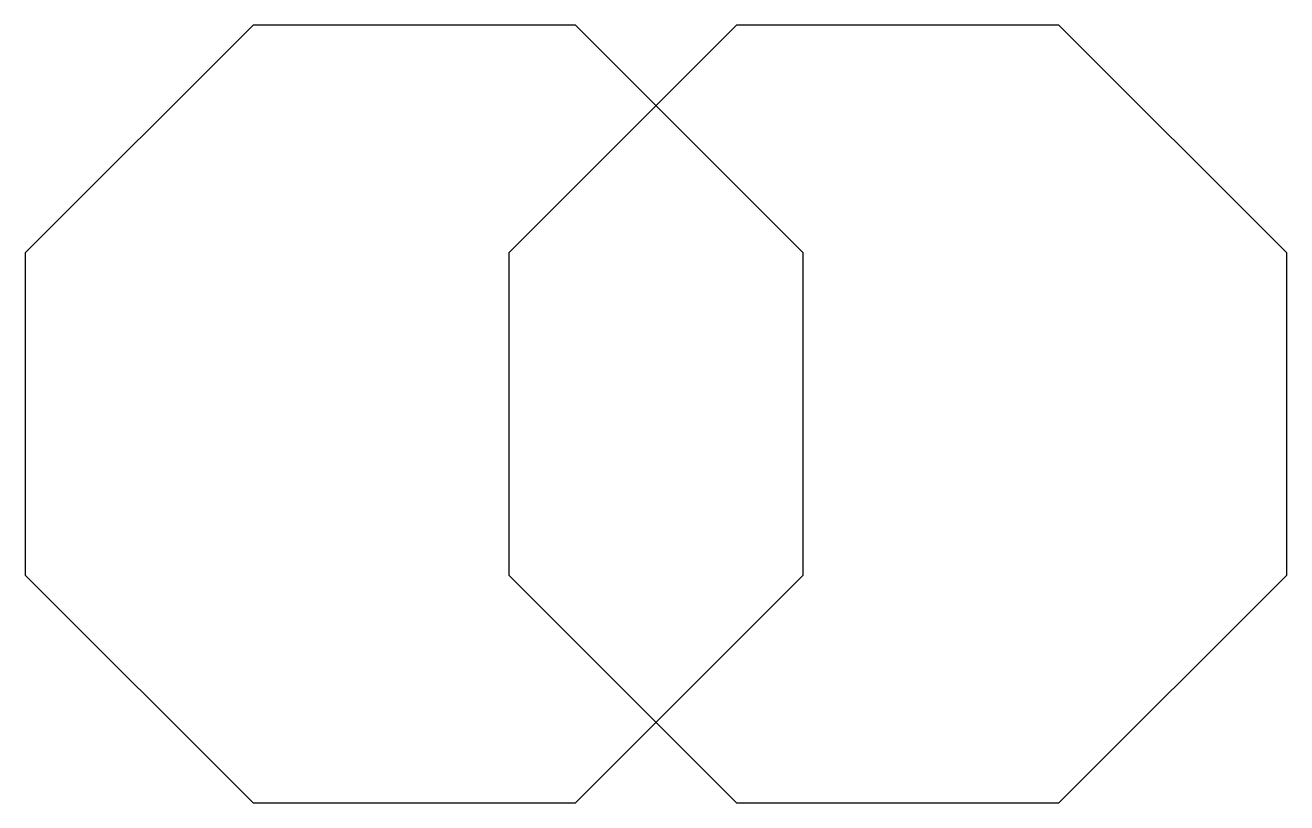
# Model space of a CAD drawing. Extents: x -4.1 to 74.1, y 10 to 58.3.
import ezdxf

# ---------------------------------------------------------------- set-up
doc = ezdxf.new("R2010")
doc.units = 0
doc.layers.get('0').update_dxf_attribs({"lineweight": 25, "true_color": 0xffffff})

# ---------------------------------------------------------------- blocks, each defined once
blk = doc.blocks.new('block 1')
for p, q in [((0, 48.284), (-14.142, 34.142)), ((20, 48.284), (0, 48.284)), ((34.142, 34.142), (20, 48.284)), ((-14.142, 34.142), (-14.142, 14.142)), ((34.142, 14.142), (34.142, 34.142)), ((-14.142, 14.142), (0, 0)), ((20, 0), (34.142, 14.142)), ((0, 0), (20, 0))]:
    blk.add_line(p, q)

msp = doc.modelspace()

# ---------------------------------------------------------------- block references
for p in [(10, 10), (40, 10)]:
    msp.add_blockref('block 1', p)

doc.saveas('drawing.dxf')
